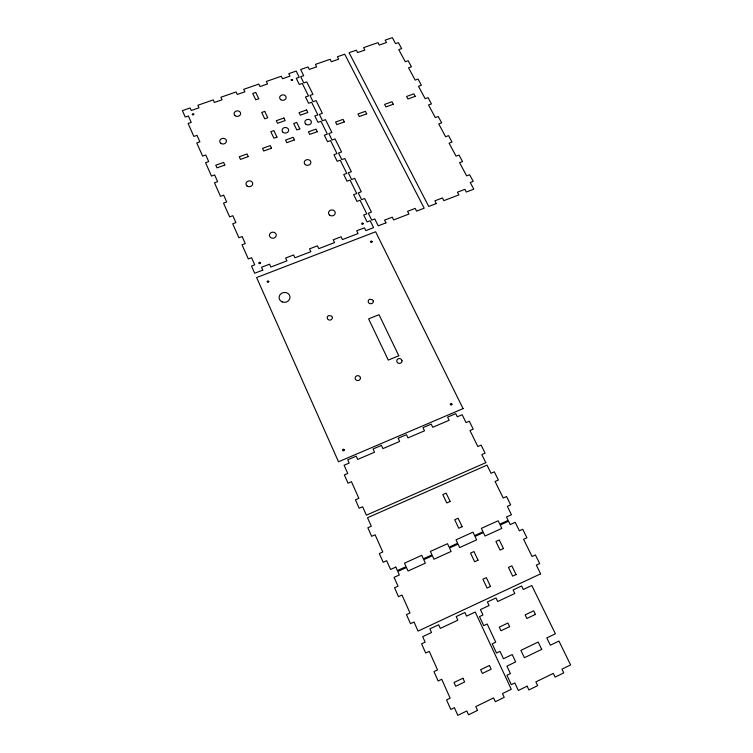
<?xml version="1.0" encoding="UTF-8"?>
<svg xmlns="http://www.w3.org/2000/svg" width="753" height="753" viewBox="0 0 753 753"><rect width="100%" height="100%" fill="white"/><g stroke="black" fill="none" stroke-linecap="round" stroke-linejoin="round"><path stroke-width="1.13" d="M402.017 360.725L401.688 362.231L400.474 363.257L398.836 363.407L397.405 362.635L396.727 361.224L397.066 359.718L398.281 358.701L399.909 358.541L401.34 359.322L402.017 360.725M360.452 377.865L360.094 379.39L358.852 380.425L357.195 380.585L355.764 379.794L355.105 378.364L355.463 376.839L356.706 375.803L358.362 375.643L359.793 376.434L360.452 377.865M373.337 301.181L372.999 302.621L371.794 303.6L370.184 303.741L368.791 302.998L368.142 301.642L368.49 300.202L369.695 299.223L372.688 299.835L373.337 301.181M332.402 317.484L332.035 318.943L330.802 319.94L329.174 320.081L327.781 319.328L327.141 317.954L327.508 316.495L328.741 315.507L331.762 316.119L332.402 317.484M451.998 404.154L451.489 405.029L450.454 404.813L450.322 403.815L451.273 403.41L451.998 404.154M344.281 449.936L343.735 450.84L342.671 450.614L342.577 449.579L343.575 449.155L344.281 449.936M372.133 241.657L371.634 242.419L370.655 242.221L370.551 241.336L371.474 240.979L372.133 241.657M363.275 223.613L362.767 224.375L361.798 224.178L361.704 223.302L362.617 222.954L363.275 223.613M268.821 281.575L268.266 282.366L267.277 282.168L267.211 281.245L268.162 280.878L268.821 281.575M260.453 262.91L259.907 263.691L258.919 263.494L258.853 262.59L259.804 262.223L260.453 262.91M292.597 79.79L292.098 80.467L291.176 80.289L291.11 79.498L292.597 79.79M193.822 114.277L193.286 114.974L192.354 114.785L192.316 113.976L193.229 113.656L193.822 114.277M477.506 710.418L468.545 714.795L466.822 710.964L457.824 715.35L454.407 707.688L450.802 709.439L446.557 699.904L450.153 698.163L441.719 679.281L438.142 680.994L433.973 671.62L437.54 669.916L429.248 651.354L425.69 653.039L421.595 643.824L425.144 642.158L422.687 636.662L431.525 632.52L429.888 628.877L438.679 624.764L440.326 628.397L457.852 620.18L456.186 616.575L464.893 612.5L466.559 616.105L475.247 612.029L511.287 689.277L502.458 693.588L504.209 697.372L495.342 701.702L493.601 697.909L475.774 706.596L477.506 710.418M527.128 686.171L518.337 690.463L514.817 682.943L511.296 684.656L506.92 675.29L510.43 673.587L506.938 666.151L515.683 661.925L512.2 654.545L503.475 658.734L500.011 651.364L496.519 653.039L492.227 643.853L495.719 642.187L487.191 624.002L483.718 625.639L479.501 616.613L482.965 614.985L480.442 609.601L489.083 605.553L487.398 601.976L495.992 597.957L497.686 601.515L514.807 593.496L513.104 589.957L521.613 585.975L523.326 589.495L531.816 585.523L555.385 633.781L546.81 637.904L550.349 645.199L558.942 641.057L570.605 664.927L561.964 669.153L563.771 672.862L555.102 677.107L553.304 673.38L535.882 681.898L537.661 685.644L528.898 689.936L527.128 686.171M541.727 649.359L524.399 657.727L520.897 650.357L538.197 642.045L541.727 649.359M462.916 678.237L454.012 682.51L455.706 686.275L464.62 681.983L462.916 678.237M489.441 665.483L480.63 669.718L482.344 673.446L491.163 669.201L489.441 665.483M509.63 626.656L500.98 630.769L499.267 627.136L507.917 623.042L509.63 626.656M535.411 614.41L526.846 618.477L525.114 614.89L533.67 610.834L535.411 614.41M540.626 573.852L418.066 631.099L414.018 622.016L410.479 623.663L406.46 614.617L409.99 612.98L401.998 595.068L398.488 596.677L394.534 587.782L398.036 586.182L394.092 577.353L399.335 574.972L397.763 571.461L406.46 567.517L408.041 571.019L425.36 563.15L423.77 559.667L432.373 555.761L433.973 559.234L451.122 551.441L449.503 547.996L458.031 544.127L459.65 547.572L476.621 539.863L474.983 536.437L483.417 532.616L485.064 536.023L501.856 528.39L500.208 525.001L508.557 521.217L510.214 524.596L515.221 522.328L519.391 530.799L522.733 529.274L526.931 537.783L523.589 539.308L532.06 556.486L535.411 554.933L539.694 563.583L536.334 565.145L540.626 573.852M490.523 586.446L487.097 588.037L482.918 579.226L486.344 577.645L490.523 586.446M516.078 574.567L512.68 576.139L508.463 567.414L511.842 565.842L516.078 574.567M478.051 560.194L474.644 561.757L470.531 553.097L473.938 551.544L478.051 560.194M503.456 548.551L500.077 550.095L495.926 541.511L499.295 539.967L503.456 548.551M395.796 567.075L390.572 569.447L386.675 560.703L383.192 562.275L379.324 553.577L382.797 552.015L375.116 534.781L371.653 536.315L367.841 527.759L371.304 526.234L367.511 517.725L487.012 465.119L491.031 473.279L494.326 471.83L498.373 480.019L495.079 481.487L503.23 498.025L506.543 496.538L510.656 504.868L507.343 506.364L511.475 514.741L506.487 517L508.143 520.37L499.794 524.154L498.147 520.775L481.374 528.361L483.012 531.759L474.578 535.59L472.95 532.173L456.007 539.835L457.626 543.271L449.108 547.13L447.489 543.694L430.377 551.431L431.977 554.895L423.365 558.792L421.774 555.328L404.493 563.15L406.065 566.642L397.368 570.586L395.796 567.075M462.135 526.714L458.756 528.239L454.737 519.768L458.116 518.252L462.135 526.714M450.134 501.451L446.764 502.948L442.811 494.608L446.171 493.121L450.134 501.451M485.807 462.681L366.382 515.184L362.617 506.75L359.172 508.256L355.435 499.851L358.87 498.354L351.444 481.704L348.027 483.181L344.347 474.917L347.764 473.449L344.102 465.232L349.204 463.048L347.735 459.782L356.207 456.167L357.684 459.424L374.552 452.205L373.074 448.967L381.46 445.381L382.948 448.609L399.655 441.456L398.158 438.246L406.46 434.697L407.966 437.907L424.513 430.82L422.988 427.638L431.215 424.127L432.74 427.299L449.127 420.287L447.583 417.134L455.725 413.651L457.278 416.804L462.154 414.715L466.041 422.602L469.298 421.209L473.213 429.125L469.957 430.537L477.835 446.52L481.111 445.098L485.092 453.146L481.816 454.586L485.807 462.681M463.076 408.615L338.511 461.777L256.613 277.556L375.634 231.773L463.076 408.615M398.798 355.755L388.284 360.085L368.622 318.877L379.032 314.698L398.798 355.755M262.788 270.129L254.693 273.235L251.502 266.073L254.74 264.83L251.558 257.705L248.33 258.938L242.033 244.781L245.252 243.567L242.127 236.546L238.917 237.76L232.715 223.81L235.915 222.615L232.828 215.706L229.637 216.883L223.528 203.15L226.709 201.973L223.669 195.159L220.497 196.326L214.473 182.791L217.636 181.642L214.643 174.922L211.489 176.07L205.56 162.733L208.703 161.603L205.757 154.986L202.613 156.106L196.768 142.957L199.893 141.846L196.985 135.333L193.869 136.434L188.109 123.473L191.215 122.381L188.354 115.953L185.247 117.044L182.395 110.635L190.142 107.943L191.281 110.493L199.008 107.811L197.86 105.26L213.231 99.923L214.389 102.455L222.05 99.782L220.883 97.259L236.113 91.96L237.289 94.473L244.885 91.828L243.699 89.325L258.806 84.072L260.001 86.567L267.522 83.95L266.327 81.456L281.302 76.251L282.507 78.736L289.961 76.138L288.757 73.662L296.183 71.074L299.233 77.248L296.258 78.284L299.317 84.496L302.301 83.451L308.476 95.942L305.483 96.996L308.589 103.293L311.582 102.229L317.851 114.889L314.839 115.971L317.992 122.353L321.004 121.271L327.357 134.119L324.327 135.211L327.527 141.686L330.558 140.585L336.996 153.621L333.956 154.742L337.193 161.311L340.243 160.191L346.785 173.416L343.726 174.545L347.011 181.209L350.07 180.071L356.706 193.493L353.637 194.641L356.969 201.409L360.047 200.251L366.786 213.861L363.69 215.038L367.078 221.909L370.175 220.723L373.582 227.613L365.826 230.597L364.461 227.83L356.687 230.804L358.042 233.581L342.408 239.576L341.071 236.79L333.221 239.793L334.558 242.588L318.783 248.65L317.455 245.836L309.539 248.866L310.857 251.69L294.931 257.799L293.623 254.966L285.632 258.025L286.931 260.867L270.864 267.033L269.574 264.181L261.507 267.268L262.788 270.129M385.941 222.869L378.222 225.834L374.806 218.954L371.718 220.13L368.33 213.278L371.408 212.101L364.659 198.51L361.591 199.667L358.24 192.909L361.308 191.761L354.663 178.367L351.604 179.506L348.31 172.842L351.359 171.712L344.808 158.507L341.768 159.627L338.511 153.066L341.551 151.955L335.085 138.938L332.064 140.039L328.863 133.573L331.885 132.481L325.512 119.652L322.51 120.734L319.347 114.352L322.35 113.279L316.072 100.638L313.079 101.693L309.972 95.415L312.956 94.351L306.763 81.889L303.788 82.924L300.72 76.731L303.694 75.695L300.635 69.53L308.033 66.961L309.257 69.417L316.646 66.848L315.413 64.391L330.106 59.289L331.348 61.727L338.662 59.176L337.419 56.739L344.714 54.207L424.193 208.195L416.588 211.113L415.195 208.393L407.571 211.311L408.964 214.04L393.64 219.923L392.257 217.175L384.567 220.121L385.941 222.869M436.307 203.545L428.739 206.454L349.081 52.691L356.338 50.169L357.6 52.578L364.847 50.056L363.577 47.646L377.997 42.639L379.267 45.039L386.458 42.535L385.178 40.135L392.332 37.65L395.551 43.627L398.412 42.629L401.65 48.634L398.779 49.632L405.283 61.737L408.164 60.72L411.439 66.801L408.559 67.826L415.157 80.091L418.047 79.056L421.369 85.23L418.48 86.266L425.163 98.709L428.071 97.655L431.441 103.914L428.532 104.968L435.319 117.581L438.237 116.517L441.663 122.861L438.735 123.934L445.616 136.735L448.553 135.644L452.016 142.082L449.08 143.174L456.054 156.153L459.01 155.052L462.53 161.575L459.575 162.695L466.653 175.863L469.618 174.734L473.195 181.36L470.22 182.499L473.806 189.163L466.352 192.015L464.921 189.342L457.447 192.203L458.878 194.886L443.856 200.656L442.435 197.954L434.895 200.844L436.307 203.545M224.836 165.039L216.986 167.872L215.791 165.218L223.641 162.384L224.836 165.039M248.245 156.596L240.471 159.401L239.256 156.756L247.031 153.96L248.245 156.596M271.457 148.219L263.738 151.005L262.515 148.379L270.223 145.602L271.457 148.219M294.451 139.917L286.808 142.675L285.566 140.077L293.209 137.319L294.451 139.917M317.248 131.69L309.671 134.429L308.419 131.841L315.987 129.111L317.248 131.69M344.347 121.911L336.845 124.622L335.565 122.061L343.057 119.36L344.347 121.911M366.702 113.844L359.275 116.527L357.976 113.985L365.403 111.312L366.702 113.844M393.282 104.253L385.922 106.907L384.614 104.394L391.955 101.74L393.282 104.253M415.214 96.337L407.919 98.972L406.592 96.469L413.877 93.843L415.214 96.337M276.972 137.084L273.904 138.185L270.835 131.709L273.894 130.617L276.972 137.084M299.835 128.867L296.804 129.958L293.689 123.53L296.72 122.447L299.835 128.867M283.919 118.014L276.313 120.715L277.546 123.285L285.142 120.574L283.919 118.014M306.575 109.947L299.045 112.63L300.287 115.181L307.817 112.489L306.575 109.947M264.755 111.388L261.715 112.461L264.736 118.842L267.786 117.76L264.755 111.388M258.74 98.718L255.709 99.782L252.726 93.485L255.747 92.431L258.74 98.718M220.798 143.305A3.332 2.824 -6.4 0 0 226.333 141.752A3.332 2.824 -6.4 0 0 222.163 138.486A3.332 2.824 -6.4 0 0 220.798 143.305M247.04 185.982A3.379 2.918 -6 0 0 252.631 184.372A3.379 2.918 -6 0 0 248.368 181.012A3.379 2.918 -6 0 0 247.04 185.982M270.515 237.487A3.436 3.04 -5.9 0 0 276.191 235.802A3.436 3.04 -5.9 0 0 271.824 232.329A3.436 3.04 -5.9 0 0 270.515 237.487M235.087 115.698A3.285 2.767 -5 0 0 240.536 114.183A3.285 2.767 -5 0 0 236.404 110.992A3.285 2.767 -5 0 0 235.087 115.698M283.137 132.387A3.294 2.805 -2.7 0 0 288.568 130.853A3.294 2.805 -2.7 0 0 284.361 127.633A3.294 2.805 -2.7 0 0 283.137 132.387M305.341 164.625A3.323 2.871 -1.8 0 0 310.81 163.043A3.323 2.871 -1.8 0 0 306.537 159.749A3.323 2.871 -1.8 0 0 305.341 164.625M329.635 215.142A3.379 2.984 -0.9 0 0 335.189 213.494A3.379 2.984 -0.9 0 0 330.802 210.087A3.379 2.984 -0.9 0 0 329.635 215.142M280.709 99.631A3.247 2.73 -2.3 0 0 286.074 98.144A3.247 2.73 -2.3 0 0 281.923 95A3.247 2.73 -2.3 0 0 280.709 99.631M305.925 124.207A3.276 2.777 -1.2 0 0 311.318 122.692A3.276 2.777 -1.2 0 0 307.111 119.492A3.276 2.777 -1.2 0 0 305.925 124.207M282.168 301.925A5.487 4.97 -7.2 0 0 290.018 296.908A5.487 4.97 -7.2 0 0 281.471 293.341A5.487 4.97 -7.2 0 0 282.168 301.925"/></g></svg>
